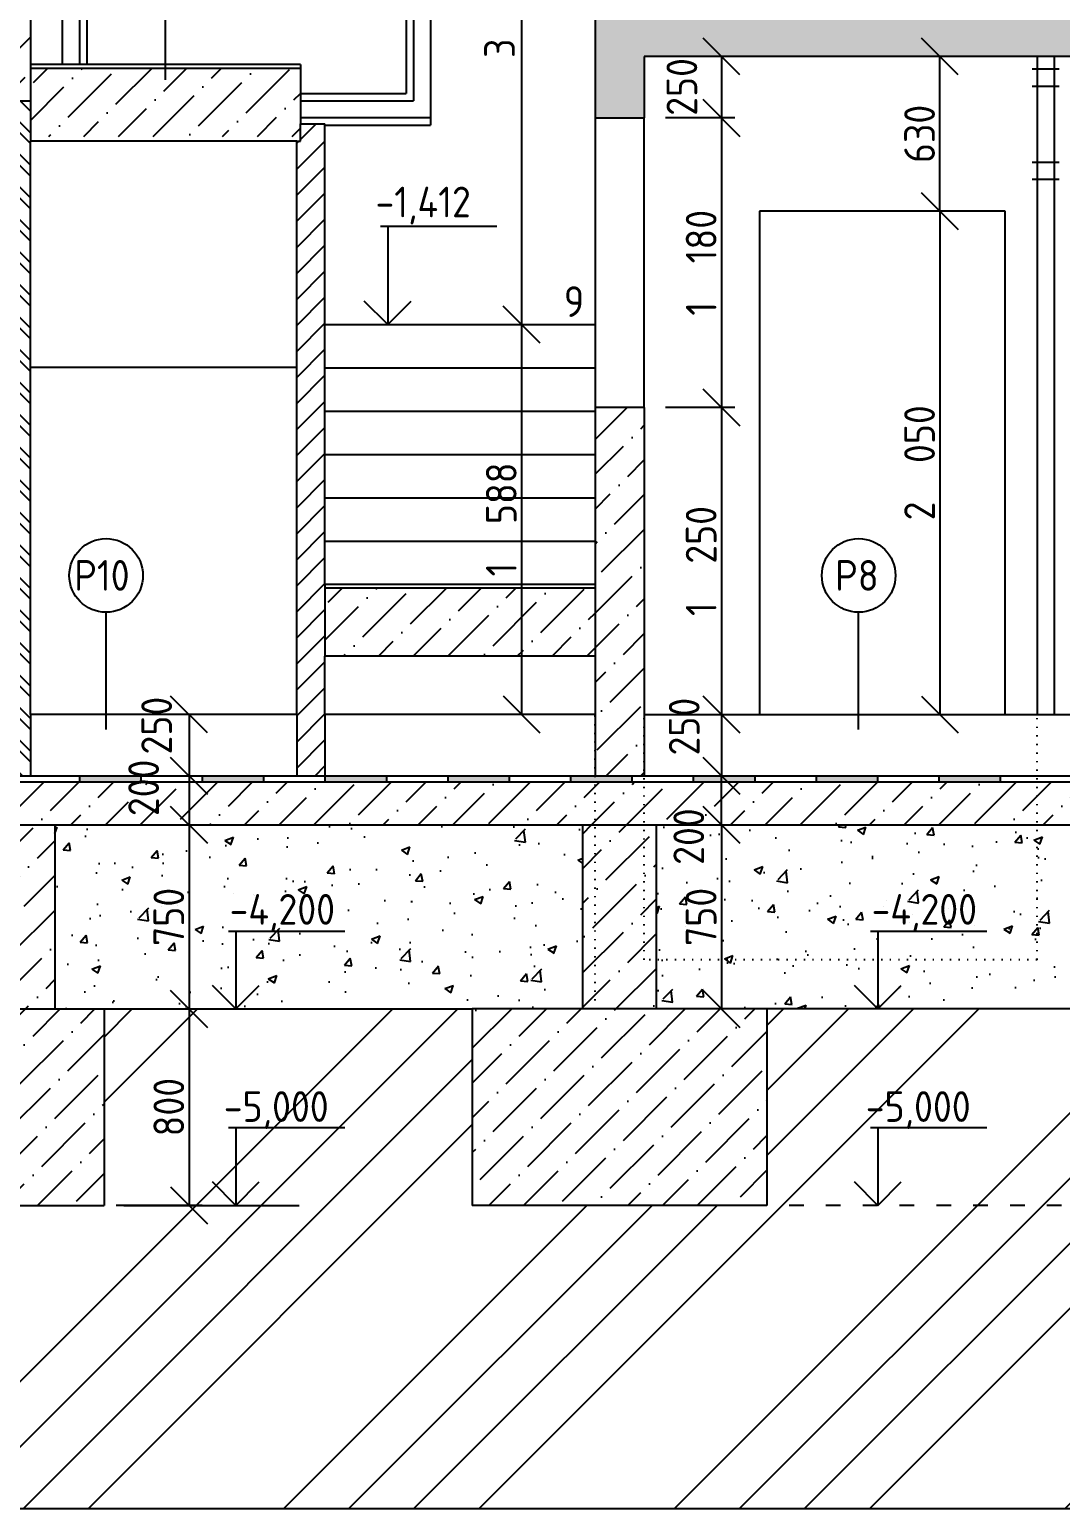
# Model space of a CAD drawing. Extents: x 3792242 to 5145247, y -1546315 to -1031918.
# Drawn here: x 4015889 to 4020087, y -1508365 to -1502340 of the extents above; entities that cross this region are included whole.
import ezdxf

# ---------------------------------------------------------------- set-up
doc = ezdxf.new("R2010")
doc.units = 0
doc.header["$MEASUREMENT"] = 0
doc.linetypes.add('ACAD_ISO03W100', pattern=[30, 12, -18])
doc.linetypes.add('ACAD_ISO07W100', pattern=[3.5, 0.5, -3])
doc.layers.get('0').update_dxf_attribs({"linetype": 'CONTINUOUS'})
doc.layers.get('Defpoints').update_dxf_attribs({"color": 61, "linetype": 'CONTINUOUS'})
for name, color, linetype in [('KÓTY', 4, 'CONTINUOUS'), ('MÚRY', 1, 'CONTINUOUS'), ('OKNÁ', 143, 'CONTINUOUS'), ('POZEMOK', 7, 'CONTINUOUS'), ('TENKÁ', 7, 'CONTINUOUS'), ('ŠRAFY', 82, 'CONTINUOUS'), ('šrafy-múry', 8, 'CONTINUOUS')]:
    doc.layers.add(name, color=color, linetype=linetype)
doc.styles.add('STYLE1', font='isocp.shx')
doc.dimstyles.new('STANDARD-50', dxfattribs={"dimtxt": 125, "dimasz": 150, "dimexe": 10, "dimexo": 200, "dimgap": 20, "dimtad": 1, "dimdsep": 46, "dimlunit": 6, "dimtxsty": 'STYLE1', "dimblk1": 'OBLIQUE', "dimblk2": 'OBLIQUE', "dimsah": 1, "dimcen": 2.5, "dimse1": 1, "dimse2": 1, "dimadec": 0, "dimazin": 0, "dimtfac": 1, "dimtmove": 1, "dimatfit": 3, "dimldrblk": 'OBLIQUE', "dimfxl": 1, "dimtolj": 1, "dimtzin": 0, "dimarcsym": 0})
pattern_1 = [(45, (73093.04, 33513.66), (53.0330086, 194.4543648), [250, -50, 0, -50])]
pattern_2 = [(45, (139723.04, 33513.66), (53.0330086, 194.4543648), [250, -50, 0, -50])]
pattern_3 = [(45, (-1113810.5, 33513.7), (-795.49513, 795.49513), []), (45, (-1113545.3, 33513.7), (-795.49513, 795.49513), []), (45, (-1113280.1, 33513.7), (-795.49513, 795.49513), []), (45, (-1113015, 33513.7), (-795.49513, 795.49513), [])]
pattern_4 = [(50, (-13299465.4, 623840.9), (358.6300913, -31.3760675), [37.5, -412.5]), (355, (-13299465.4, 623840.9), (-69.375667, 376.096067), [30, -330]), (100.4514445, (-13299435.52, 623838.27), (289.2544234, 344.7199955), [31.870096, -350.571056]), (46.1842, (-13299465.4, 623940.9), (533.620665, -82.75964), [56.25, -618.75]), (96.6356355, (-13299420.94, 623934), (467.330973, 487.0593), [47.805171, -525.85688]), (351.184164, (-13299465.4, 623940.9), (467.330973, 487.0593), [45, -495]), (21, (-13299415.4, 623915.9), (298.453526, -201.3094453), [37.5, -412.5]), (326, (-13299415.4, 623915.9), (121.657666, 362.5750225), [30, -330]), (71.4514447, (-13299390.53, 623899.1), (420.1111884, 161.2655764), [31.870095, -350.571056]), (37.5, (-13299465.4, 623840.89), (6.0799277, 166.4469269), [0, -326, 0, -335, 0, -331.25]), (7.5, (-13299465.4, 623840.89), (131.5347687, 197.205856), [0, -191, 0, -318.5, 0, -126.25]), (327.5, (-13299576.9, 623840.89), (266.9112181, -11.2774359), [0, -125, 0, -390, 0, -517.5]), (317.5, (-13299626.9, 623840.89), (291.5930847, 50.0524912), [0, -162.5, 0, -259, 0, -367.5])]

# ---------------------------------------------------------------- blocks, each defined once
blk = doc.blocks.new('_OBLIQUE')
at = {"color": 0, "linetype": 'ByBlock'}
blk.add_line((-0.5, -0.5), (0.5, 0.5), dxfattribs=at)
blk = doc.blocks.new('*D49856')
at = {"layer": 'Defpoints', "color": 0}
for p in [(4017892.5, -1500541.9), (4017892.5, -1503541.9), (4017892.5, -1503541.9)]:
    blk.add_point(p, dxfattribs=at)
at = {"layer": 'KÓTY', "color": 0, "lineweight": -2, "ltscale": 0.25}
blk.add_line((4017892.5, -1500541.9), (4017892.5, -1503541.9), dxfattribs=at)
at = {"layer": 'KÓTY', "color": 0, "linetype": 'ByBlock', "lineweight": -2, "xscale": 150, "yscale": 150, "zscale": 150}
for p, rotation in [((4017892.5, -1500541.9), 90), ((4017892.5, -1503541.9), 270)]:
    blk.add_blockref('_OBLIQUE', p, dxfattribs=dict(at, rotation=rotation))
at = {"layer": 'KÓTY', "color": 0, "insert": (4017803, -1502222.3), "char_height": 125, "attachment_point": 5, "rotation": 90, "style": 'STYLE1'}
blk.add_mtext('\\A1;3ﾠ000', dxfattribs=at)
blk = doc.blocks.new('*D49880')
at = {"layer": 'Defpoints', "color": 0}
for p in [(4017892.5, -1503541.9), (4017892.5, -1505129.9), (4017892.5, -1505129.9)]:
    blk.add_point(p, dxfattribs=at)
at = {"layer": 'KÓTY', "color": 0, "lineweight": -2, "ltscale": 0.25}
blk.add_line((4017892.5, -1503541.9), (4017892.5, -1505129.9), dxfattribs=at)
at = {"layer": 'KÓTY', "color": 0, "linetype": 'ByBlock', "lineweight": -2, "xscale": 150, "yscale": 150, "zscale": 150}
for p, rotation in [((4017892.5, -1503541.9), 90), ((4017892.5, -1505129.9), 270)]:
    blk.add_blockref('_OBLIQUE', p, dxfattribs=dict(at, rotation=rotation))
at = {"layer": 'KÓTY', "color": 0, "insert": (4017810, -1504335.9), "char_height": 125, "attachment_point": 5, "rotation": 90, "style": 'STYLE1'}
blk.add_mtext('\\A1;1ﾠ588', dxfattribs=at)
blk = doc.blocks.new('*D49881')
at = {"layer": 'Defpoints', "color": 0}
for p in [(4019862, -1503080.1), (4019596, -1505130.1), (4019862, -1505130.1)]:
    blk.add_point(p, dxfattribs=at)
at = {"layer": 'KÓTY', "color": 0, "lineweight": -2, "ltscale": 0.25}
blk.add_line((4019596, -1503080.1), (4019596, -1505130.1), dxfattribs=at)
at = {"layer": 'KÓTY', "color": 0, "linetype": 'ByBlock', "lineweight": -2, "xscale": 150, "yscale": 150, "zscale": 150}
for p, rotation in [((4019596, -1503080.1), 90), ((4019596, -1505130.1), 270)]:
    blk.add_blockref('_OBLIQUE', p, dxfattribs=dict(at, rotation=rotation))
at = {"layer": 'KÓTY', "color": 0, "insert": (4019513.5, -1504105.1), "char_height": 125, "attachment_point": 5, "rotation": 90, "style": 'STYLE1'}
blk.add_mtext('\\A1;2ﾠ050', dxfattribs=at)
blk = doc.blocks.new('*D49882')
at = {"layer": 'Defpoints', "color": 0}
for p in [(4019596, -1502450.1), (4019862, -1502450.1), (4019862, -1503080.1)]:
    blk.add_point(p, dxfattribs=at)
at = {"layer": 'KÓTY', "color": 0, "lineweight": -2, "ltscale": 0.25}
blk.add_line((4019596, -1503080.1), (4019596, -1502450.1), dxfattribs=at)
at = {"layer": 'KÓTY', "color": 0, "linetype": 'ByBlock', "lineweight": -2, "xscale": 150, "yscale": 150, "zscale": 150}
for p, rotation in [((4019596, -1502450.1), 90), ((4019596, -1503080.1), 270)]:
    blk.add_blockref('_OBLIQUE', p, dxfattribs=dict(at, rotation=rotation))
at = {"layer": 'KÓTY', "color": 0, "insert": (4019513.5, -1502765.1), "char_height": 125, "attachment_point": 5, "rotation": 90, "style": 'STYLE1'}
blk.add_mtext('\\A1;630', dxfattribs=at)
blk = doc.blocks.new('*D49889')
at = {"layer": 'Defpoints', "color": 0}
for p in [(4016538.5, -1505380.1), (4016538.5, -1505580.1), (4016538.5, -1505580.1)]:
    blk.add_point(p, dxfattribs=at)
at = {"layer": 'KÓTY', "color": 0, "lineweight": -2, "ltscale": 0.25}
blk.add_line((4016538.5, -1505380.1), (4016538.5, -1505580.1), dxfattribs=at)
at = {"layer": 'KÓTY', "color": 0, "linetype": 'ByBlock', "lineweight": -2, "xscale": 150, "yscale": 150, "zscale": 150}
for p, rotation in [((4016538.5, -1505380.1), 90), ((4016538.5, -1505580.1), 270)]:
    blk.add_blockref('_OBLIQUE', p, dxfattribs=dict(at, rotation=rotation))
at = {"layer": 'KÓTY', "color": 0, "insert": (4016353.5, -1505429.4), "char_height": 125, "attachment_point": 5, "rotation": 90, "style": 'STYLE1'}
blk.add_mtext('\\A1;200', dxfattribs=at)
blk = doc.blocks.new('*D49892')
at = {"layer": 'Defpoints', "color": 0}
for p in [(4016192, -1506330.1), (4016192, -1507130.1), (4016538.5, -1507130.1)]:
    blk.add_point(p, dxfattribs=at)
at = {"layer": 'KÓTY', "color": 0, "lineweight": -2, "ltscale": 0.25}
blk.add_line((4016538.5, -1506330.1), (4016538.5, -1507130.1), dxfattribs=at)
at = {"layer": 'KÓTY', "color": 0, "linetype": 'ByBlock', "lineweight": -2, "xscale": 150, "yscale": 150, "zscale": 150}
for p, rotation in [((4016538.5, -1506330.1), 90), ((4016538.5, -1507130.1), 270)]:
    blk.add_blockref('_OBLIQUE', p, dxfattribs=dict(at, rotation=rotation))
at = {"layer": 'KÓTY', "color": 0, "insert": (4016456, -1506730.1), "char_height": 125, "attachment_point": 5, "rotation": 90, "style": 'STYLE1'}
blk.add_mtext('\\A1;800', dxfattribs=at)
blk = doc.blocks.new('*D49894')
at = {"layer": 'Defpoints', "color": 0}
for p in [(4015992, -1505580.1), (4015992, -1506330.1), (4016538.5, -1506330.1)]:
    blk.add_point(p, dxfattribs=at)
at = {"layer": 'KÓTY', "color": 0, "lineweight": -2, "ltscale": 0.25}
blk.add_line((4016538.5, -1505580.1), (4016538.5, -1506330.1), dxfattribs=at)
at = {"layer": 'KÓTY', "color": 0, "linetype": 'ByBlock', "lineweight": -2, "xscale": 150, "yscale": 150, "zscale": 150}
for p, rotation in [((4016538.5, -1505580.1), 90), ((4016538.5, -1506330.1), 270)]:
    blk.add_blockref('_OBLIQUE', p, dxfattribs=dict(at, rotation=rotation))
at = {"layer": 'KÓTY', "color": 0, "insert": (4016456, -1505955.1), "char_height": 125, "attachment_point": 5, "rotation": 90, "style": 'STYLE1'}
blk.add_mtext('\\A1;750', dxfattribs=at)
blk = doc.blocks.new('*D49896')
at = {"layer": 'Defpoints', "color": 0}
for p in [(4015892, -1505130.1), (4015892, -1505380.1), (4016538.5, -1505380.1)]:
    blk.add_point(p, dxfattribs=at)
at = {"layer": 'KÓTY', "color": 0, "lineweight": -2, "ltscale": 0.25}
blk.add_line((4016538.5, -1505130.1), (4016538.5, -1505380.1), dxfattribs=at)
at = {"layer": 'KÓTY', "color": 0, "linetype": 'ByBlock', "lineweight": -2, "xscale": 150, "yscale": 150, "zscale": 150}
for p, rotation in [((4016538.5, -1505130.1), 90), ((4016538.5, -1505380.1), 270)]:
    blk.add_blockref('_OBLIQUE', p, dxfattribs=dict(at, rotation=rotation))
at = {"layer": 'KÓTY', "color": 0, "insert": (4016406.5, -1505175.8), "char_height": 125, "attachment_point": 5, "rotation": 90, "style": 'STYLE1'}
blk.add_mtext('\\A1;250', dxfattribs=at)
blk = doc.blocks.new('*D49897')
at = {"layer": 'Defpoints', "color": 0}
for p in [(4018392, -1502700.1), (4018392, -1503880.1), (4018706.5, -1503880.1)]:
    blk.add_point(p, dxfattribs=at)
at = {"layer": 'KÓTY', "color": 0, "lineweight": -2, "ltscale": 0.25}
blk.add_line((4018706.5, -1502700.1), (4018706.5, -1503880.1), dxfattribs=at)
at = {"layer": 'KÓTY', "color": 0, "linetype": 'ByBlock', "lineweight": -2, "xscale": 150, "yscale": 150, "zscale": 150}
for p, rotation in [((4018706.5, -1502700.1), 90), ((4018706.5, -1503880.1), 270)]:
    blk.add_blockref('_OBLIQUE', p, dxfattribs=dict(at, rotation=rotation))
at = {"layer": 'KÓTY', "color": 0, "insert": (4018624, -1503290.1), "char_height": 125, "attachment_point": 5, "rotation": 90, "style": 'STYLE1'}
blk.add_mtext('\\A1;1ﾠ180', dxfattribs=at)
blk = doc.blocks.new('*D49898')
at = {"layer": 'Defpoints', "color": 0}
for p in [(4018392, -1503880.1), (4018392, -1505130.1), (4018706.5, -1505130.1)]:
    blk.add_point(p, dxfattribs=at)
at = {"layer": 'KÓTY', "color": 0, "lineweight": -2, "ltscale": 0.25}
blk.add_line((4018706.5, -1503880.1), (4018706.5, -1505130.1), dxfattribs=at)
at = {"layer": 'KÓTY', "color": 0, "linetype": 'ByBlock', "lineweight": -2, "xscale": 150, "yscale": 150, "zscale": 150}
for p, rotation in [((4018706.5, -1503880.1), 90), ((4018706.5, -1505130.1), 270)]:
    blk.add_blockref('_OBLIQUE', p, dxfattribs=dict(at, rotation=rotation))
at = {"layer": 'KÓTY', "color": 0, "insert": (4018624, -1504505.1), "char_height": 125, "attachment_point": 5, "rotation": 90, "style": 'STYLE1'}
blk.add_mtext('\\A1;1ﾠ250', dxfattribs=at)
blk = doc.blocks.new('*D49899')
at = {"layer": 'Defpoints', "color": 0}
for p in [(4018392, -1502450.1), (4018392, -1502700.1), (4018706.5, -1502700.1)]:
    blk.add_point(p, dxfattribs=at)
at = {"layer": 'KÓTY', "color": 0, "lineweight": -2, "ltscale": 0.25}
blk.add_line((4018706.5, -1502450.1), (4018706.5, -1502700.1), dxfattribs=at)
at = {"layer": 'KÓTY', "color": 0, "linetype": 'ByBlock', "lineweight": -2, "xscale": 150, "yscale": 150, "zscale": 150}
for p, rotation in [((4018706.5, -1502450.1), 90), ((4018706.5, -1502700.1), 270)]:
    blk.add_blockref('_OBLIQUE', p, dxfattribs=dict(at, rotation=rotation))
at = {"layer": 'KÓTY', "color": 0, "insert": (4018545.5, -1502573.8), "char_height": 125, "attachment_point": 5, "rotation": 90, "style": 'STYLE1'}
blk.add_mtext('\\A1;250', dxfattribs=at)
blk = doc.blocks.new('*D49900')
at = {"layer": 'Defpoints', "color": 0}
for p in [(4018392, -1505130.1), (4018392, -1505380.1), (4018706.5, -1505380.1)]:
    blk.add_point(p, dxfattribs=at)
at = {"layer": 'KÓTY', "color": 0, "lineweight": -2, "ltscale": 0.25}
blk.add_line((4018706.5, -1505130.1), (4018706.5, -1505380.1), dxfattribs=at)
at = {"layer": 'KÓTY', "color": 0, "linetype": 'ByBlock', "lineweight": -2, "xscale": 150, "yscale": 150, "zscale": 150}
for p, rotation in [((4018706.5, -1505130.1), 90), ((4018706.5, -1505380.1), 270)]:
    blk.add_blockref('_OBLIQUE', p, dxfattribs=dict(at, rotation=rotation))
at = {"layer": 'KÓTY', "color": 0, "insert": (4018555, -1505179.8), "char_height": 125, "attachment_point": 5, "rotation": 90, "style": 'STYLE1'}
blk.add_mtext('\\A1;250', dxfattribs=at)
blk = doc.blocks.new('*D49901')
at = {"layer": 'Defpoints', "color": 0}
for p in [(4018442, -1505380.1), (4018706.5, -1505380.1), (4018442, -1505580.1)]:
    blk.add_point(p, dxfattribs=at)
at = {"layer": 'KÓTY', "color": 0, "lineweight": -2, "ltscale": 0.25}
blk.add_line((4018706.5, -1505580.1), (4018706.5, -1505380.1), dxfattribs=at)
at = {"layer": 'KÓTY', "color": 0, "linetype": 'ByBlock', "lineweight": -2, "xscale": 150, "yscale": 150, "zscale": 150}
for p, rotation in [((4018706.5, -1505380.1), 90), ((4018706.5, -1505580.1), 270)]:
    blk.add_blockref('_OBLIQUE', p, dxfattribs=dict(at, rotation=rotation))
at = {"layer": 'KÓTY', "color": 0, "insert": (4018573.5, -1505627.8), "char_height": 125, "attachment_point": 5, "rotation": 90, "style": 'STYLE1'}
blk.add_mtext('\\A1;200', dxfattribs=at)
blk = doc.blocks.new('*D49902')
at = {"layer": 'Defpoints', "color": 0}
for p in [(4018442, -1505580.1), (4018442, -1506330.1), (4018706.5, -1506330.1)]:
    blk.add_point(p, dxfattribs=at)
at = {"layer": 'KÓTY', "color": 0, "lineweight": -2, "ltscale": 0.25}
blk.add_line((4018706.5, -1505580.1), (4018706.5, -1506330.1), dxfattribs=at)
at = {"layer": 'KÓTY', "color": 0, "linetype": 'ByBlock', "lineweight": -2, "xscale": 150, "yscale": 150, "zscale": 150}
for p, rotation in [((4018706.5, -1505580.1), 90), ((4018706.5, -1506330.1), 270)]:
    blk.add_blockref('_OBLIQUE', p, dxfattribs=dict(at, rotation=rotation))
at = {"layer": 'KÓTY', "color": 0, "insert": (4018624, -1505955.1), "char_height": 125, "attachment_point": 5, "rotation": 90, "style": 'STYLE1'}
blk.add_mtext('\\A1;750', dxfattribs=at)

msp = doc.modelspace()

# ---------------------------------------------------------------- hatches: boundary and pattern name
at = {"layer": 'TENKÁ', "ltscale": 0.25}
for points in [[(4016342.044, -1505380.108), (4016092.044, -1505380.108), (4016092.044, -1505405.108), (4016342.044, -1505405.108)], [(4016842.044, -1505380.108), (4016592.044, -1505380.108), (4016592.044, -1505405.108), (4016842.044, -1505405.108)], [(4017342.044, -1505380.108), (4017092.044, -1505380.108), (4017092.044, -1505405.108), (4017342.044, -1505405.108)], [(4017842.044, -1505380.108), (4017592.044, -1505380.108), (4017592.044, -1505405.108), (4017842.044, -1505405.108)], [(4018342.044, -1505380.108), (4018092.044, -1505380.108), (4018092.044, -1505405.108), (4018342.044, -1505405.108)], [(4018842.044, -1505380.108), (4018592.044, -1505380.108), (4018592.044, -1505405.108), (4018842.044, -1505405.108)], [(4019342.044, -1505380.108), (4019092.044, -1505380.108), (4019092.044, -1505405.108), (4019342.044, -1505405.108)], [(4019842.044, -1505380.108), (4019592.044, -1505380.108), (4019592.044, -1505405.108), (4019842.044, -1505405.108)]]:
    msp.add_hatch(color=256, dxfattribs=at).paths.add_polyline_path(points)
at = {"layer": 'ŠRAFY'}
h = msp.add_hatch(dxfattribs=at)
h.set_pattern_fill('ANSI32', color=256, scale=250, angle=90)
h.set_pattern_definition([(135, (-1113810.46, 33513.66), (-66.2912607, -66.2912607), []), (135, (-1113810.46, 33557.86), (-66.2912607, -66.2912607), [])])
h.paths.add_polyline_path([(4015892.044, -1502630.108), (4015592.044, -1502630.108), (4015592.044, -1502650.108), (4015592.044, -1505380.108), (4015842.044, -1505380.108), (4015892.044, -1505380.108), (4015892.044, -1505330.108), (4015892.044, -1505130.108), (4015892.044, -1503716.873), (4015892.044, -1502794.319)])
at = {"layer": 'ŠRAFY', "ltscale": 0.25}
h = msp.add_hatch(dxfattribs=at)
h.set_pattern_fill('ANSI31', color=256, scale=600, style=0)
h.set_pattern_definition([(45, (-529698.46, 33513.66), (-53.0330086, 53.0330086), [])])
h.paths.add_polyline_path([(4017092.044, -1505130.108), (4017092.044, -1504893.058), (4017092.044, -1504615.697), (4017092.044, -1504600.697), (4017092.044, -1504424.226), (4017092.044, -1504247.755), (4017092.044, -1504071.285), (4017092.044, -1503894.814), (4017092.044, -1503718.344), (4017092.044, -1503541.873), (4017092.044, -1502730.108), (4017092.044, -1502724.268), (4016992.044, -1502724.268), (4016992.044, -1502794.319), (4016977.044, -1502794.319), (4016977.044, -1503716.873), (4016977.044, -1505130.108), (4016977.044, -1505380.108), (4017092.044, -1505380.108)])
h = msp.add_hatch(dxfattribs=at)
h.set_pattern_fill('ANSI34', color=256, scale=1500)
h.set_pattern_definition(pattern_3)
h.paths.add_polyline_path([(4034272.044, -1506730.108), (4034272.044, -1507530.108), (4032072.044, -1507530.108), (4032072.044, -1506730.108), (4030122.044, -1506730.108), (4030122.044, -1507530.108), (4027922.044, -1507530.108), (4027922.044, -1506730.108), (4022932.044, -1506730.108), (4022932.044, -1507530.108), (4021732.044, -1507530.108), (4020482.044, -1507530.108), (4020482.044, -1507130.108), (4020392.044, -1507130.108), (4018892.044, -1507130.108), (4017692.044, -1507130.108), (4017692.044, -1506330.108), (4016192.044, -1506330.108), (4016192.044, -1507130.108), (4015392.044, -1507130.108), (4015392.044, -1506330.108), (4010177.044, -1506330.108), (4010177.044, -1507130.108), (4007777.044, -1507130.108), (4007777.044, -1506330.108), (4003312.044, -1506330.108), (4003312.044, -1507130.108), (4001112.044, -1507130.108), (4001112.044, -1506330.108), (3996122.044, -1506330.108), (3996122.044, -1507130.108), (3994922.044, -1507130.108), (3994922.044, -1506330.108), (3993582.044, -1506330.108), (3993582.044, -1507130.108), (3992082.044, -1507130.108), (3990882.044, -1507130.108), (3990882.044, -1506330.108), (3989382.044, -1506330.108), (3989382.044, -1507130.108), (3988582.044, -1507130.108), (3988582.044, -1506330.108), (3983322.044, -1506330.108), (3983322.044, -1507130.108), (3981322.044, -1507130.108), (3981322.044, -1506330.108), (3979994.138, -1504030.108), (3979452.044, -1504030.108), (3979452.044, -1508364.838), (4044082.044, -1508364.838), (4044082.044, -1505550.108), (4043853.317, -1505550.108), (4043172.044, -1506730.108), (4043172.044, -1507530.108), (4041372.044, -1507530.108), (4041372.044, -1506730.108), (4040312.044, -1506730.108), (4040312.044, -1507530.108), (4038812.044, -1507530.108), (4037612.044, -1507530.108), (4037612.044, -1506730.108), (4036112.044, -1506730.108), (4036112.044, -1507530.108), (4035312.044, -1507530.108), (4035312.044, -1506730.108)])
h.paths.add_polyline_path([(3989857.433, -1506640.038), (3990363.781, -1506640.038), (3990363.781, -1506840.087), (3989857.433, -1506840.087)], flags=24)
h.paths.add_polyline_path([(3986257.346, -1506248.667), (3986764.145, -1506248.667), (3986764.145, -1506448.782), (3986257.346, -1506448.782)], flags=24)
h.paths.add_polyline_path([(3989521.044, -1506873.907), (3989521.044, -1506586.309), (3989771.044, -1506586.309), (3989771.044, -1506873.907)], flags=24)
h.paths.add_polyline_path([(4023429.933, -1506955.038), (4023948.781, -1506955.038), (4023948.781, -1507155.087), (4023429.933, -1507155.087)], flags=24)
h.paths.add_polyline_path([(4023077.544, -1507273.907), (4023077.544, -1506986.309), (4023327.544, -1506986.309), (4023327.544, -1507273.907)], flags=24)
h.paths.add_polyline_path([(4040144.933, -1506955.038), (4040663.781, -1506955.038), (4040663.781, -1507155.087), (4040144.933, -1507155.087)], flags=24)
h.paths.add_polyline_path([(4040710.544, -1507273.907), (4040710.544, -1506986.309), (4040960.544, -1506986.309), (4040960.544, -1507273.907)], flags=24)
h.paths.add_polyline_path([(4014235.433, -1506640.038), (4014741.781, -1506640.038), (4014741.781, -1506840.087), (4014235.433, -1506840.087)], flags=24)
h.paths.add_polyline_path([(3996603.933, -1506640.038), (3997110.281, -1506640.038), (3997110.281, -1506840.087), (3996603.933, -1506840.087)], flags=24)
h.paths.add_polyline_path([(3996267.544, -1506873.907), (3996267.544, -1506586.309), (3996517.544, -1506586.309), (3996517.544, -1506873.907)], flags=24)
h.paths.add_polyline_path([(4015047.044, -1506873.907), (4015047.044, -1506586.309), (4015297.044, -1506586.309), (4015297.044, -1506873.907)], flags=24)
h.paths.add_polyline_path([(4016667.433, -1506640.038), (4017173.781, -1506640.038), (4017173.781, -1506840.087), (4016667.433, -1506840.087)], flags=24)
h.paths.add_polyline_path([(4016331.044, -1506873.907), (4016331.044, -1506586.309), (4016581.044, -1506586.309), (4016581.044, -1506873.907)], flags=24)
h.paths.add_polyline_path([(3984010.044, -1506873.907), (3984010.044, -1506586.309), (3984260.044, -1506586.309), (3984260.044, -1506873.907)], flags=24)
h.paths.add_polyline_path([(3984346.433, -1506640.038), (3984852.781, -1506640.038), (3984852.781, -1506840.087), (3984346.433, -1506840.087)], flags=24)
h.paths.add_polyline_path([(3984586.386, -1506466.733), (3985105.235, -1506466.733), (3985105.235, -1506666.782), (3984586.386, -1506666.782)], flags=24)
h.paths.add_polyline_path([(4036574.433, -1507019.038), (4037093.281, -1507019.038), (4037093.281, -1507219.087), (4036574.433, -1507219.087)], flags=24)
h.paths.add_polyline_path([(4036251.044, -1507273.907), (4036251.044, -1506986.309), (4036501.044, -1506986.309), (4036501.044, -1507273.907)], flags=24)
h = msp.add_hatch(dxfattribs=at)
h.set_pattern_fill('AR-CONC', color=256, scale=50)
h.set_pattern_definition(pattern_4)
h.paths.add_polyline_path([(4018442.044, -1506330.108), (4018892.044, -1506330.108), (4021282.044, -1506330.108), (4021732.044, -1506730.108), (4022132.044, -1506730.108), (4022132.044, -1505580.108), (4018442.044, -1505580.108)])
h.paths.add_polyline_path([(4018448.544, -1505771.637), (4018448.544, -1505484.039), (4018698.544, -1505484.039), (4018698.544, -1505771.637)], flags=9)
h.paths.add_polyline_path([(4018499.044, -1506098.907), (4018499.044, -1505811.309), (4018749.044, -1505811.309), (4018749.044, -1506098.907)], flags=24)
h.paths.add_polyline_path([(4019281.933, -1506640.038), (4019788.281, -1506640.038), (4019788.281, -1506840.087), (4019281.933, -1506840.087)], flags=9)
h.paths.add_polyline_path([(4019305.386, -1505836.733), (4019824.235, -1505836.733), (4019824.235, -1506036.782), (4019305.386, -1506036.782)], flags=24)
h = msp.add_hatch(dxfattribs=at)
h.set_pattern_fill('AR-CONC', color=256, scale=50)
h.set_pattern_definition(pattern_4)
h.paths.add_polyline_path([(4017692.044, -1506330.108), (4018142.044, -1506330.108), (4018142.044, -1505580.108), (4015992.044, -1505580.108), (4015992.044, -1506330.108), (4016192.044, -1506330.108), (4016729.044, -1506330.108)])
h.paths.add_polyline_path([(4016690.886, -1505836.733), (4017209.735, -1505836.733), (4017209.735, -1506036.782), (4016690.886, -1506036.782)], flags=24)
h.paths.add_polyline_path([(4016331.044, -1506098.907), (4016331.044, -1505811.309), (4016581.044, -1505811.309), (4016581.044, -1506098.907)], flags=24)
h = msp.add_hatch(dxfattribs=at)
h.set_pattern_fill('ANSI34', color=256, scale=1500)
h.set_pattern_definition(pattern_3)
h.paths.add_polyline_path([(4020392.044, -1506330.108), (4018892.044, -1506330.108), (4018892.044, -1507130.108), (4020392.044, -1507130.108)])
h.paths.add_polyline_path([(4019281.933, -1506640.038), (4019788.281, -1506640.038), (4019788.281, -1506840.087), (4019281.933, -1506840.087)], flags=24)
at = {"layer": 'šrafy-múry'}
h = msp.add_hatch(dxfattribs=at)
h.set_pattern_fill('ANSI36', color=253, scale=800, angle=360)
h.set_pattern_definition(pattern_2)
h.paths.add_polyline_path([(4015892.044, -1502498.049), (4015892.044, -1502483.049), (4015892.044, -1502230.108), (4015592.044, -1502230.108), (4012517.044, -1502230.108), (4012402.044, -1502230.108), (4009252.044, -1502230.108), (4009002.044, -1502230.108), (4009002.044, -1503050.108), (4009252.044, -1503050.108), (4009352.044, -1503050.108), (4009352.044, -1502650.108), (4009352.044, -1502450.108), (4015592.044, -1502450.108), (4015592.044, -1502630.108), (4015892.044, -1502630.108)])
h.paths.add_polyline_path([(4009776.044, -1502739.637), (4009776.044, -1502452.039), (4010026.044, -1502452.039), (4010026.044, -1502739.637)], flags=24)
h.paths.add_polyline_path([(4009795.044, -1502419.137), (4009795.044, -1502131.539), (4010045.044, -1502131.539), (4010045.044, -1502419.137)], flags=9)
h = msp.add_hatch(dxfattribs=at)
h.set_pattern_fill('ANSI36', color=253, scale=800, angle=360)
h.set_pattern_definition(pattern_2)
h.paths.add_polyline_path([(4018192.044, -1502230.108), (4018192.044, -1502700.108), (4018392.044, -1502700.108), (4018392.044, -1502450.108), (4019992.044, -1502450.108), (4020062.044, -1502450.108), (4020192.044, -1502450.108), (4022232.044, -1502450.108), (4022232.044, -1502630.108), (4022532.044, -1502630.108), (4022532.044, -1502450.108), (4028797.044, -1502450.108), (4028797.044, -1502650.108), (4028797.044, -1503050.108), (4028872.044, -1503050.108), (4029172.044, -1503050.108), (4029247.044, -1503050.108), (4029247.044, -1502650.108), (4029247.044, -1502450.108), (4035512.044, -1502450.108), (4035512.044, -1502630.108), (4035812.044, -1502630.108), (4035812.044, -1502498.049), (4035812.044, -1502483.049), (4035812.044, -1502230.108), (4035512.044, -1502230.108), (4032302.044, -1502230.108), (4032187.044, -1502230.108), (4029172.044, -1502230.108), (4028872.044, -1502230.108), (4025722.044, -1502230.108), (4025607.044, -1502230.108), (4022532.044, -1502230.108), (4022232.044, -1502230.108)])
h.paths.add_polyline_path([(4034776.544, -1502620.657), (4034776.544, -1502358.059), (4035026.544, -1502358.059), (4035026.544, -1502620.657)], flags=24)
h.paths.add_polyline_path([(4022653.544, -1502419.137), (4022653.544, -1502131.539), (4022903.544, -1502131.539), (4022903.544, -1502419.137)], flags=9)
h.paths.add_polyline_path([(4029352.544, -1502419.137), (4029352.544, -1502131.539), (4029602.544, -1502131.539), (4029602.544, -1502419.137)], flags=9)
h.paths.add_polyline_path([(4034776.544, -1502433.157), (4034776.544, -1502145.559), (4035026.544, -1502145.559), (4035026.544, -1502433.157)], flags=9)
h = msp.add_hatch(dxfattribs=at)
h.set_pattern_fill('ANSI36', color=253, scale=800, angle=360)
h.set_pattern_definition([(45, (71893.04, 35631.31), (53.0330086, 194.4543648), [250, -50, 0, -50])])
h.paths.add_polyline_path([(4016992.044, -1502498.049), (4015892.044, -1502498.049), (4015892.044, -1502775.411), (4016992.044, -1502775.411)])
h = msp.add_hatch(dxfattribs=at)
h.set_pattern_fill('ANSI36', color=253, scale=800, angle=360)
h.set_pattern_definition([(45, (73093.04, 33513.66), (53.0330086, 194.4543648), [250, -50, 0, -50])])
h.paths.add_polyline_path([(4018192.044, -1505130.108), (4018192.044, -1505380.108), (4018342.044, -1505380.108), (4018392.044, -1505380.108), (4018392.044, -1505130.108), (4018392.044, -1503880.108), (4018192.044, -1503880.108), (4018192.044, -1503894.814), (4018192.044, -1504777.167), (4018192.044, -1504953.638)])
h = msp.add_hatch(dxfattribs=at)
h.set_pattern_fill('ANSI36', color=253, scale=800, angle=360)
h.set_pattern_definition([(45, (73093.04, 33513.66), (53.0330086, 194.4543648), [250, -50, 0, -50])])
h.paths.add_polyline_path([(4018192.044, -1504615.697), (4017092.044, -1504615.697), (4017092.044, -1504893.058), (4018192.044, -1504893.058)])
h = msp.add_hatch(dxfattribs=at)
h.set_pattern_fill('ANSI36', color=253, scale=800, angle=360)
h.set_pattern_definition(pattern_1)
h.paths.add_polyline_path([(4022342.044, -1505405.108), (4022092.044, -1505405.108), (4021842.044, -1505405.108), (4021592.044, -1505405.108), (4021342.044, -1505405.108), (4021092.044, -1505405.108), (4020842.044, -1505405.108), (4020592.044, -1505405.108), (4020342.044, -1505405.108), (4020092.044, -1505405.108), (4019842.044, -1505405.108), (4019592.044, -1505405.108), (4019342.044, -1505405.108), (4019092.044, -1505405.108), (4018842.044, -1505405.108), (4018592.044, -1505405.108), (4018342.044, -1505405.108), (4018092.044, -1505405.108), (4017842.044, -1505405.108), (4017592.044, -1505405.108), (4017342.044, -1505405.108), (4017092.044, -1505405.108), (4016842.044, -1505405.108), (4016592.044, -1505405.108), (4016342.044, -1505405.108), (4016092.044, -1505405.108), (4015842.044, -1505405.108), (4015617.044, -1505405.108), (4015617.044, -1505580.108), (4015992.044, -1505580.108), (4018142.044, -1505580.108), (4018442.044, -1505580.108), (4022132.044, -1505580.108), (4022532.044, -1505580.108), (4022532.044, -1505405.108)])
h = msp.add_hatch(dxfattribs=at)
h.set_pattern_fill('ANSI36', color=253, scale=800, angle=360)
h.set_pattern_definition(pattern_1)
h.paths.add_polyline_path([(4015992.044, -1506330.108), (4015992.044, -1505580.108), (4015592.044, -1505580.108), (4015592.044, -1505600.108), (4015592.044, -1506330.108)])
h = msp.add_hatch(dxfattribs=at)
h.set_pattern_fill('ANSI36', color=253, scale=800, angle=360)
h.set_pattern_definition(pattern_1)
h.paths.add_polyline_path([(4018142.044, -1505580.108), (4018142.044, -1506330.108), (4018442.044, -1506330.108), (4018442.044, -1505580.108)])
h = msp.add_hatch(dxfattribs=at)
h.set_pattern_fill('ANSI36', color=253, scale=800, angle=360)
h.set_pattern_definition(pattern_1)
h.paths.add_polyline_path([(4016192.044, -1507130.108), (4016192.044, -1506330.108), (4015392.044, -1506330.108), (4015392.044, -1507130.108)])
h = msp.add_hatch(dxfattribs=at)
h.set_pattern_fill('ANSI36', color=253, scale=800, angle=360)
h.set_pattern_definition(pattern_1)
h.paths.add_polyline_path([(4018892.044, -1507130.108), (4018892.044, -1506330.108), (4017692.044, -1506330.108), (4017692.044, -1507130.108)])

# ---------------------------------------------------------------- linework, layer by layer
at = {"color": 253}
for p, q in [((4016192.044, -1506330.108), (4017692.044, -1506330.108)), ((4021282.044, -1506330.108), (4018892.044, -1506330.108))]:
    msp.add_line(p, q, dxfattribs=at)
at = {"layer": 'Defpoints', "color": 151, "linetype": 'ACAD_ISO07W100', "ltscale": 10}
for p, q in [((4018192.044, -1506330.108), (4018192.044, -1505130.108)), ((4018392.044, -1506130.108), (4018392.044, -1505130.108)), ((4019992.044, -1506130.108), (4019992.044, -1505130.108)), ((4019992.044, -1506130.108), (4018392.044, -1506130.108))]:
    msp.add_line(p, q, dxfattribs=at)
at = {"layer": 'Defpoints'}
msp.add_line((3979452.044, -1508364.838), (4044082.044, -1508364.838), dxfattribs=at)
at = {"layer": 'KÓTY', "ltscale": 0.25}
for p, q in [((4018761.044, -1502700.108), (4018478.544, -1502700.108)), ((4018761.044, -1503880.108), (4018478.544, -1503880.108)), ((4016591.946, -1507130.108), (4016241.946, -1507130.108))]:
    msp.add_line(p, q, dxfattribs=at)
at = {"layer": 'KÓTY'}
msp.add_line((4016273.044, -1507130.108), (4016986.544, -1507130.108), dxfattribs=at)
at = {"layer": 'MÚRY'}
for p, q in [((4015892.044, -1499794.319), (4015892.044, -1502483.049)), ((4018192.044, -1501893.058), (4018192.044, -1502700.108)), ((4016992.044, -1502483.049), (4015892.044, -1502483.049)), ((4016992.044, -1502483.049), (4016992.044, -1502724.268)), ((4018392.044, -1502450.108), (4018392.044, -1502700.108)), ((4022232.044, -1502450.108), (4018392.044, -1502450.108)), ((4016992.044, -1502724.268), (4017092.044, -1502724.268)), ((4017092.044, -1504600.697), (4017092.044, -1502724.268)), ((4018192.044, -1502700.108), (4018392.044, -1502700.108)), ((4015892.044, -1505130.108), (4015892.044, -1502794.319)), ((4016977.044, -1502794.319), (4015892.044, -1502794.319)), ((4016977.044, -1505130.108), (4016977.044, -1502794.319)), ((4018192.044, -1503880.108), (4018192.044, -1504600.697)), ((4018392.044, -1503880.108), (4018192.044, -1503880.108)), ((4018392.044, -1503880.108), (4018392.044, -1505130.108)), ((4018192.044, -1504600.697), (4017092.044, -1504600.697)), ((4017092.044, -1505130.108), (4017092.044, -1504893.058)), ((4018192.044, -1504893.058), (4017092.044, -1504893.058)), ((4018192.044, -1504893.058), (4018192.044, -1505130.108)), ((4016977.044, -1505130.108), (4015892.044, -1505130.108)), ((4016977.044, -1505130.108), (4015916.768, -1505130.108)), ((4018192.044, -1505130.108), (4017092.044, -1505130.108)), ((4018192.044, -1505130.108), (4017092.044, -1505130.108)), ((4018192.044, -1505130.108), (4017092.044, -1505130.108)), ((4018392.044, -1505130.108), (4022232.044, -1505130.108))]:
    msp.add_line(p, q, dxfattribs=at)
at = {"layer": 'OKNÁ', "ltscale": 0.25}
for p, q in [((4016442.044, -1502544.617), (4016442.044, -1502012.441)), ((4016122.044, -1502150.108), (4016122.044, -1502483.049)), ((4017422.044, -1502150.108), (4017422.044, -1502600.108)), ((4019972.044, -1502500.108), (4020082.044, -1502500.108)), ((4019992.044, -1502450.108), (4019992.044, -1505130.108)), ((4020062.044, -1502450.108), (4020062.044, -1505130.108)), ((4016992.044, -1502600.108), (4017422.044, -1502600.108)), ((4019972.044, -1502570.108), (4020082.044, -1502570.108)), ((4019972.044, -1502880.108), (4020082.044, -1502880.108)), ((4019972.044, -1502950.108), (4020082.044, -1502950.108)), ((4016200.544, -1505191.676), (4016200.544, -1504714)), ((4019265.391, -1505191.676), (4019265.391, -1504714))]:
    msp.add_line(p, q, dxfattribs=at)
for centre in [(4016200.544, -1504564), (4019265.391, -1504564)]:
    msp.add_circle(centre, 150, dxfattribs=at)
at = {"layer": 'POZEMOK'}
for p, q in [((4016022.044, -1502050.108), (4016022.044, -1502483.049)), ((4017522.044, -1502050.108), (4017522.044, -1502730.108)), ((4016092.044, -1502120.108), (4016092.044, -1502483.049)), ((4017452.044, -1502120.108), (4017452.044, -1502630.108)), ((4016992.044, -1502630.108), (4017452.044, -1502630.108)), ((4017522.044, -1502700.108), (4016992.044, -1502700.108)), ((4017092.044, -1502730.108), (4017522.044, -1502730.108))]:
    msp.add_line(p, q, dxfattribs=at)
at = {"layer": 'TENKÁ'}
for p, q in [((4015892.044, -1502483.049), (4015892.044, -1502794.319)), ((4016992.044, -1502498.049), (4015892.044, -1502498.049)), ((4015592.044, -1502630.108), (4015892.044, -1502630.108)), ((4016992.044, -1502794.319), (4016992.044, -1502724.268)), ((4018192.044, -1502700.108), (4018192.044, -1503880.108)), ((4018392.044, -1503880.108), (4018392.044, -1502700.108)), ((4016977.044, -1502794.319), (4016992.044, -1502794.319)), ((4019862.044, -1503080.108), (4018862.044, -1503080.108)), ((4018862.044, -1503080.108), (4018862.044, -1505130.108)), ((4019862.044, -1505130.108), (4019862.044, -1503080.108)), ((4017092.044, -1503541.873), (4018192.044, -1503541.873)), ((4016977.044, -1503716.873), (4015892.044, -1503716.873)), ((4017092.044, -1503718.344), (4018192.044, -1503718.344)), ((4017092.044, -1503894.814), (4018192.044, -1503894.814)), ((4017092.044, -1504071.285), (4018192.044, -1504071.285)), ((4017092.044, -1504247.755), (4018192.044, -1504247.755)), ((4017092.044, -1504424.226), (4018192.044, -1504424.226)), ((4017092.044, -1504600.697), (4017092.044, -1504893.058)), ((4018192.044, -1504615.697), (4017092.044, -1504615.697)), ((4018192.044, -1504600.697), (4018192.044, -1504893.058)), ((4015892.044, -1505130.108), (4015892.044, -1505330.108)), ((4015892.044, -1505130.108), (4015892.044, -1505380.108)), ((4016977.044, -1505130.108), (4016977.044, -1505380.108)), ((4017092.044, -1505130.108), (4017092.044, -1505380.108)), ((4018192.044, -1505130.108), (4018192.044, -1505380.108)), ((4018392.044, -1505130.108), (4018392.044, -1505380.108)), ((4015592.044, -1505380.108), (4022532.044, -1505380.108)), ((4015592.044, -1505580.108), (4022532.044, -1505580.108)), ((4015992.044, -1505580.108), (4015992.044, -1506330.108)), ((4015392.044, -1506330.108), (4016192.044, -1506330.108)), ((4016192.044, -1506330.108), (4016192.044, -1507130.108)), ((4017692.044, -1506330.108), (4017692.044, -1507130.108)), ((4018892.044, -1506330.108), (4017692.044, -1506330.108)), ((4018892.044, -1506330.108), (4018892.044, -1507130.108)), ((4015392.044, -1507130.108), (4016192.044, -1507130.108)), ((4018892.044, -1507130.108), (4017692.044, -1507130.108))]:
    msp.add_line(p, q, dxfattribs=at)
at = {"layer": 'TENKÁ', "linetype": 'ByBlock', "ltscale": 0.25}
for p, q in [((4017791.848, -1503141.873), (4017317.95, -1503141.873)), ((4017347.544, -1503141.873), (4017347.544, -1503541.873)), ((4017347.544, -1503541.873), (4017252.084, -1503446.413)), ((4017347.544, -1503541.873), (4017443.003, -1503446.413)), ((4017173.348, -1506014.108), (4016699.45, -1506014.108)), ((4016729.044, -1506014.108), (4016729.044, -1506330.108)), ((4019787.848, -1506014.108), (4019313.95, -1506014.108)), ((4019343.544, -1506014.108), (4019343.544, -1506330.108)), ((4016729.044, -1506330.108), (4016633.584, -1506234.649)), ((4016729.044, -1506330.108), (4016633.584, -1506234.649)), ((4016729.044, -1506330.108), (4016824.503, -1506234.649)), ((4016729.044, -1506330.108), (4016824.503, -1506234.649)), ((4019343.544, -1506330.108), (4019248.084, -1506234.649)), ((4019343.544, -1506330.108), (4019248.084, -1506234.649)), ((4019343.544, -1506330.108), (4019439.003, -1506234.649)), ((4019343.544, -1506330.108), (4019439.003, -1506234.649)), ((4017173.348, -1506814.108), (4016699.45, -1506814.108)), ((4016729.044, -1506814.108), (4016729.044, -1507130.108)), ((4019787.848, -1506814.108), (4019313.95, -1506814.108)), ((4019343.544, -1506814.108), (4019343.544, -1507130.108)), ((4016729.044, -1507130.108), (4016633.584, -1507034.649)), ((4016729.044, -1507130.108), (4016633.584, -1507034.649)), ((4016729.044, -1507130.108), (4016824.503, -1507034.649)), ((4016729.044, -1507130.108), (4016824.503, -1507034.649)), ((4019343.544, -1507130.108), (4019248.084, -1507034.649)), ((4019343.544, -1507130.108), (4019248.084, -1507034.649)), ((4019343.544, -1507130.108), (4019439.003, -1507034.649)), ((4019343.544, -1507130.108), (4019439.003, -1507034.649))]:
    msp.add_line(p, q, dxfattribs=at)
at = {"layer": 'TENKÁ', "ltscale": 0.25}
for p, q in [((4016092.044, -1505380.108), (4016092.044, -1505405.108)), ((4016342.044, -1505380.108), (4016342.044, -1505405.108)), ((4016592.044, -1505380.108), (4016592.044, -1505405.108)), ((4016842.044, -1505380.108), (4016842.044, -1505405.108)), ((4017092.044, -1505380.108), (4017092.044, -1505405.108)), ((4017342.044, -1505380.108), (4017342.044, -1505405.108)), ((4017592.044, -1505380.108), (4017592.044, -1505405.108)), ((4017842.044, -1505380.108), (4017842.044, -1505405.108)), ((4018092.044, -1505380.108), (4018092.044, -1505405.108)), ((4018342.044, -1505380.108), (4018342.044, -1505405.108)), ((4018592.044, -1505380.108), (4018592.044, -1505405.108)), ((4018842.044, -1505380.108), (4018842.044, -1505405.108)), ((4019092.044, -1505380.108), (4019092.044, -1505405.108)), ((4019342.044, -1505380.108), (4019342.044, -1505405.108)), ((4019592.044, -1505380.108), (4019592.044, -1505405.108)), ((4019842.044, -1505380.108), (4019842.044, -1505405.108)), ((4015592.044, -1505405.108), (4022532.044, -1505405.108)), ((4015592.044, -1505405.108), (4022532.044, -1505405.108))]:
    msp.add_line(p, q, dxfattribs=at)
at = {"layer": 'TENKÁ', "linetype": 'Continuous', "lineweight": 25}
for p, q in [((4018142.044, -1506330.108), (4018142.044, -1505580.108)), ((4018442.044, -1506330.108), (4018442.044, -1505580.108))]:
    msp.add_line(p, q, dxfattribs=at)
at = {"layer": 'TENKÁ', "linetype": 'ACAD_ISO03W100', "ltscale": 5}
msp.add_line((4020392.044, -1507130.108), (4018892.044, -1507130.108), dxfattribs=at)

# ---------------------------------------------------------------- texts
at = {"layer": 'TENKÁ', "ltscale": 0.25, "style": 'STYLE1'}
for s, p in [('-1,412', (4017297.77, -1503105.026)), ('9', (4018065.026, -1503510.817)), ('9', (4018065.026, -1503510.817)), ('P10', (4016070.739, -1504626.178)), ('P8', (4019169.587, -1504626.178)), ('-4,200', (4016703.386, -1505986.782)), ('-4,200', (4019317.886, -1505986.782)), ('-5,000', (4016679.933, -1506790.087)), ('-5,000', (4019294.433, -1506790.087))]:
    msp.add_text(s, height=125, dxfattribs=at).set_placement(p)

# ---------------------------------------------------------------- dimensions: what is measured, and where the dimension line sits
at = {"layer": 'KÓTY', "ltscale": 0.25}
for base, p1, p2, picture, middle in [((4017892.544, -1503541.873), (4017892.544, -1500541.873), (4017892.544, -1503541.873), '*D49856', (4017885.544, -1502222.338)), ((4018706.544, -1502700.108), (4018392.044, -1502450.108), (4018392.044, -1502700.108), '*D49899', (4018628.044, -1502573.838)), ((4016538.544, -1505380.108), (4015892.044, -1505130.108), (4015892.044, -1505380.108), '*D49896', (4016489.044, -1505175.838)), ((4018706.544, -1505380.108), (4018392.044, -1505130.108), (4018392.044, -1505380.108), '*D49900', (4018637.544, -1505179.838)), ((4018706.544, -1505380.108), (4018442.044, -1505580.108), (4018442.044, -1505380.108), '*D49901', (4018656.044, -1505627.838))]:
    dim = msp.add_linear_dim(base=base, p1=p1, p2=p2, angle=90, dimstyle='STANDARD-50', override={"dimtxsty": 'STYLE1', "dimldrblk": 'OBLIQUE'}, dxfattribs=at)
    dim.commit()
    dim.dimension.update_dxf_attribs({"geometry": picture, "text_midpoint": middle, "dimtype": 160})
for base, p1, p2, picture, middle in [((4019596.044, -1502450.108), (4019862.044, -1503080.108), (4019862.044, -1502450.108), '*D49882', (4019513.544, -1502765.108)), ((4018706.544, -1503880.108), (4018392.044, -1502700.108), (4018392.044, -1503880.108), '*D49897', (4018624.001, -1503290.108)), ((4019596.044, -1505130.108), (4019862.044, -1503080.108), (4019862.044, -1505130.108), '*D49881', (4019513.501, -1504105.108)), ((4017892.544, -1505129.873), (4017892.544, -1503541.873), (4017892.544, -1505129.873), '*D49880', (4017810.001, -1504335.873)), ((4018706.544, -1505130.108), (4018392.044, -1503880.108), (4018392.044, -1505130.108), '*D49898', (4018624.001, -1504505.108)), ((4016538.544, -1505580.108), (4016538.544, -1505380.108), (4016538.544, -1505580.108), '*D49889', (4016353.544, -1505429.358)), ((4016538.544, -1506330.108), (4015992.044, -1505580.108), (4015992.044, -1506330.108), '*D49894', (4016456.044, -1505955.108)), ((4018706.544, -1506330.108), (4018442.044, -1505580.108), (4018442.044, -1506330.108), '*D49902', (4018624.044, -1505955.108)), ((4016538.544, -1507130.108), (4016192.044, -1506330.108), (4016192.044, -1507130.108), '*D49892', (4016456.044, -1506730.108))]:
    dim = msp.add_linear_dim(base=base, p1=p1, p2=p2, angle=90, dimstyle='STANDARD-50', override={"dimtxsty": 'STYLE1', "dimldrblk": 'OBLIQUE'}, dxfattribs=at)
    dim.commit()
    dim.dimension.update_dxf_attribs({"geometry": picture, "text_midpoint": middle})

doc.saveas('drawing.dxf')
